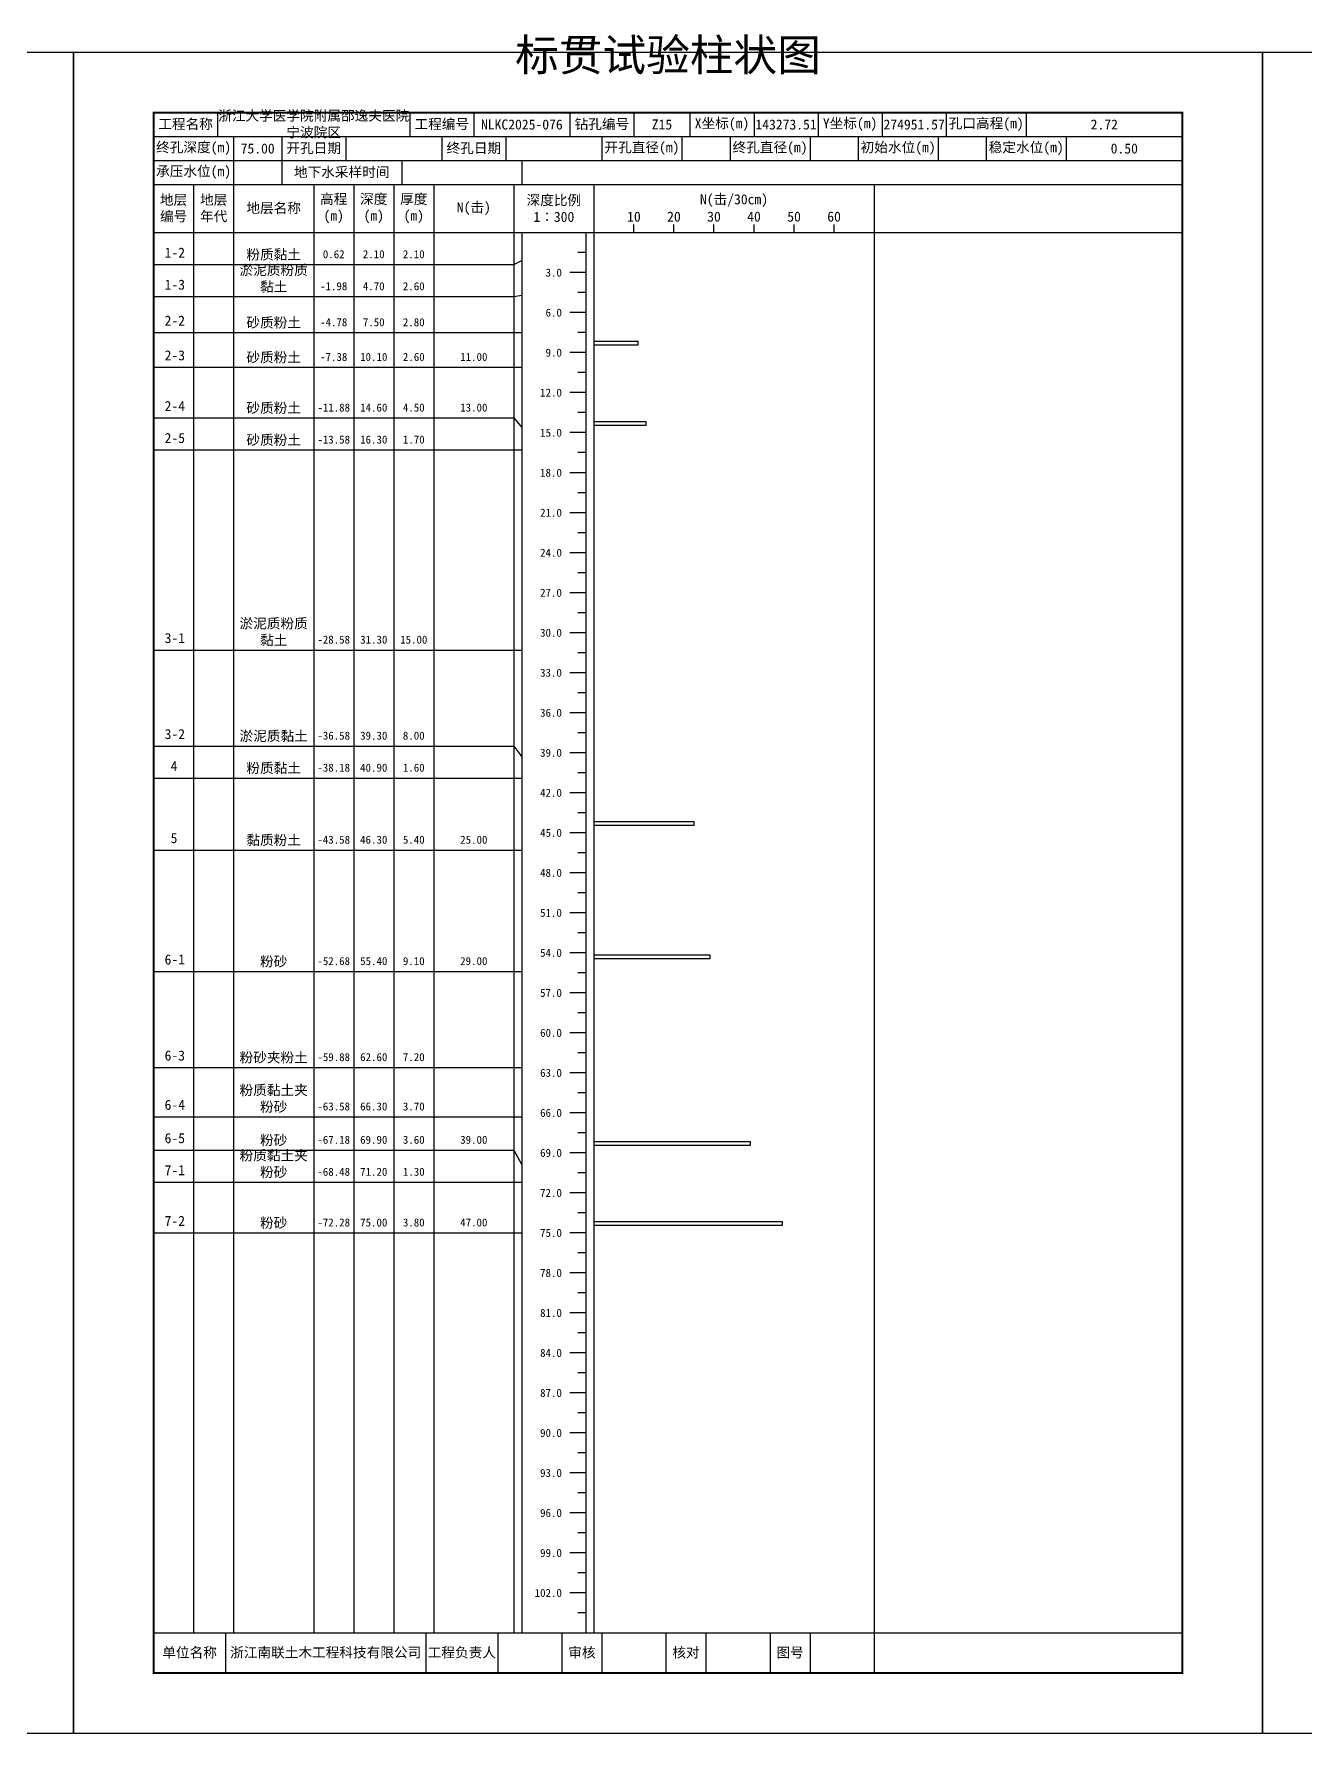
# Model space of a CAD drawing. Extents: x 297 to 65340, y 0 to 425.
# Drawn here: x 36818.1 to 37135.6, y 0 to 424.6 of the extents above; entities that cross this region are included whole.
import ezdxf
from ezdxf.enums import TextEntityAlignment as Align

# ---------------------------------------------------------------- set-up
doc = ezdxf.new("R2010")
doc.units = 0
doc.layers.add('FRAME', color=7, linetype='CONTINUOUS')
doc.layers.add('STRATUM', color=7, linetype='CONTINUOUS')
doc.styles.add('ST', font='')
doc.styles.get('ST').set_extended_font_data('SimSun')

msp = doc.modelspace()

# ---------------------------------------------------------------- linework, layer by layer
at = {"layer": 'FRAME', "color": 245, "linetype": 'Continuous'}
for points in [[(36531, 0), (36828, 0), (36828, 420), (36531, 420)], [(36828, 0), (37125, 0), (37125, 420), (36828, 420)], [(37125, 0), (37422, 0), (37422, 420), (37125, 420)]]:
    msp.add_lwpolyline(points, close=True, dxfattribs=at)
at = {"layer": 'FRAME', "linetype": 'Continuous', "const_width": 0.5}
msp.add_lwpolyline([(36848, 15), (37105, 15), (37105, 405), (36848, 405)], close=True, dxfattribs=at)
at = {"layer": 'FRAME', "color": 0, "linetype": 'Continuous'}
for points in [[(36864, 405), (36864, 399)], [(36912, 405), (36912, 399)], [(36928, 405), (36928, 399)], [(36952, 405), (36952, 399)], [(36968, 405), (36968, 399)], [(36982, 405), (36982, 399)], [(36998, 405), (36998, 399)], [(37014, 405), (37014, 399)], [(37030, 405), (37030, 399)], [(37046, 405), (37046, 399)], [(37066, 405), (37066, 399)], [(37105, 405), (37105, 399)], [(36848, 399), (37105, 399)], [(36868, 399), (36868, 393)], [(36880, 399), (36880, 393)], [(36896, 399), (36896, 393)], [(36920, 399), (36920, 393)], [(36936, 399), (36936, 393)], [(36960, 399), (36960, 393)], [(36980, 399), (36980, 393)], [(36992, 399), (36992, 393)], [(37012, 399), (37012, 393)], [(37024, 399), (37024, 393)], [(37044, 399), (37044, 393)], [(37056, 399), (37056, 393)], [(37076, 399), (37076, 393)], [(37105, 399), (37105, 393)], [(36848, 393), (37105, 393)], [(36868, 393), (36868, 387)], [(36880, 393), (36880, 387)], [(36910, 393), (36910, 387)], [(36940, 393), (36940, 387)], [(36848, 387), (37105, 387)], [(36858, 387), (36858, 25)], [(36868, 387), (36868, 25)], [(36888, 387), (36888, 25)], [(36898, 387), (36898, 25)], [(36908, 387), (36908, 25)], [(36918, 387), (36918, 25)], [(36938, 387), (36938, 25)], [(36958, 387), (36958, 25)], [(37028, 387), (37028, 25)], [(36848, 375), (37105, 375)], [(36940, 375), (36940, 25)], [(36956, 375), (36956, 25)], [(36968, 375), (36968, 377)], [(36978, 375), (36978, 377)], [(36988, 375), (36988, 377)], [(36998, 375), (36998, 377)], [(37008, 375), (37008, 377)], [(37018, 375), (37018, 377)], [(36848, 25), (37105, 25)], [(36866, 25), (36866, 15)], [(36916, 25), (36916, 15)], [(36934, 25), (36934, 15)], [(36950, 25), (36950, 15)], [(36960, 25), (36960, 15)], [(36976, 25), (36976, 15)], [(36986, 25), (36986, 15)], [(37002, 25), (37002, 15)], [(37012, 25), (37012, 15)], [(37028, 25), (37028, 15)]]:
    msp.add_lwpolyline(points, dxfattribs=at)
at = {"layer": 'STRATUM', "linetype": 'Continuous'}
for points in [[(36956, 370), (36954, 370)], [(36848, 367), (36858, 367)], [(36858, 367), (36868, 367)], [(36868, 367), (36888, 367)], [(36888, 367), (36898, 367)], [(36898, 367), (36908, 367)], [(36908, 367), (36918, 367)], [(36918, 367), (36938, 367)], [(36938, 367), (36940, 368)], [(36956, 365), (36952, 365)], [(36848, 359), (36858, 359)], [(36858, 359), (36868, 359)], [(36868, 359), (36888, 359)], [(36888, 359), (36898, 359)], [(36898, 359), (36908, 359)], [(36908, 359), (36918, 359)], [(36918, 359), (36938, 359)], [(36938, 359), (36940, 359.33)], [(36956, 360), (36954, 360)], [(36956, 355), (36952, 355)], [(36848, 350), (36858, 350)], [(36858, 350), (36868, 350)], [(36868, 350), (36888, 350)], [(36888, 350), (36898, 350)], [(36898, 350), (36908, 350)], [(36908, 350), (36918, 350)], [(36918, 350), (36938, 350)], [(36938, 350), (36940, 350)], [(36956, 350), (36954, 350)], [(36956, 345), (36952, 345)], [(36958, 347.83), (36969, 347.83), (36969, 346.83), (36958, 346.83)], [(36848, 341.33), (36858, 341.33)], [(36858, 341.33), (36868, 341.33)], [(36868, 341.33), (36888, 341.33)], [(36888, 341.33), (36898, 341.33)], [(36898, 341.33), (36908, 341.33)], [(36908, 341.33), (36918, 341.33)], [(36918, 341.33), (36938, 341.33)], [(36938, 341.33), (36940, 341.33)], [(36956, 340), (36954, 340)], [(36956, 335), (36952, 335)], [(36848, 328.67), (36858, 328.67)], [(36858, 328.67), (36868, 328.67)], [(36868, 328.67), (36888, 328.67)], [(36888, 328.67), (36898, 328.67)], [(36898, 328.67), (36908, 328.67)], [(36908, 328.67), (36918, 328.67)], [(36918, 328.67), (36938, 328.67)], [(36938, 328.67), (36940, 326.33)], [(36956, 330), (36954, 330)], [(36958, 327.83), (36971, 327.83), (36971, 326.83), (36958, 326.83)], [(36956, 325), (36952, 325)], [(36848, 320.67), (36858, 320.67)], [(36858, 320.67), (36868, 320.67)], [(36868, 320.67), (36888, 320.67)], [(36888, 320.67), (36898, 320.67)], [(36898, 320.67), (36908, 320.67)], [(36908, 320.67), (36918, 320.67)], [(36918, 320.67), (36938, 320.67)], [(36938, 320.67), (36940, 320.67)], [(36956, 320), (36954, 320)], [(36956, 315), (36952, 315)], [(36956, 310), (36954, 310)], [(36956, 305), (36952, 305)], [(36956, 300), (36954, 300)], [(36956, 295), (36952, 295)], [(36956, 290), (36954, 290)], [(36956, 285), (36952, 285)], [(36956, 280), (36954, 280)], [(36956, 275), (36952, 275)], [(36848, 270.67), (36858, 270.67)], [(36858, 270.67), (36868, 270.67)], [(36868, 270.67), (36888, 270.67)], [(36888, 270.67), (36898, 270.67)], [(36898, 270.67), (36908, 270.67)], [(36908, 270.67), (36918, 270.67)], [(36918, 270.67), (36938, 270.67)], [(36938, 270.67), (36940, 270.67)], [(36956, 270), (36954, 270)], [(36956, 265), (36952, 265)], [(36956, 260), (36954, 260)], [(36956, 255), (36952, 255)], [(36848, 246.67), (36858, 246.67)], [(36858, 246.67), (36868, 246.67)], [(36868, 246.67), (36888, 246.67)], [(36888, 246.67), (36898, 246.67)], [(36898, 246.67), (36908, 246.67)], [(36908, 246.67), (36918, 246.67)], [(36918, 246.67), (36938, 246.67)], [(36938, 246.67), (36940, 244)], [(36956, 250), (36954, 250)], [(36956, 245), (36952, 245)], [(36848, 238.67), (36858, 238.67)], [(36858, 238.67), (36868, 238.67)], [(36868, 238.67), (36888, 238.67)], [(36888, 238.67), (36898, 238.67)], [(36898, 238.67), (36908, 238.67)], [(36908, 238.67), (36918, 238.67)], [(36918, 238.67), (36938, 238.67)], [(36938, 238.67), (36940, 238.67)], [(36956, 240), (36954, 240)], [(36956, 235), (36952, 235)], [(36956, 230), (36954, 230)], [(36958, 227.83), (36983, 227.83), (36983, 226.83), (36958, 226.83)], [(36956, 225), (36952, 225)], [(36848, 220.67), (36858, 220.67)], [(36858, 220.67), (36868, 220.67)], [(36868, 220.67), (36888, 220.67)], [(36888, 220.67), (36898, 220.67)], [(36898, 220.67), (36908, 220.67)], [(36908, 220.67), (36918, 220.67)], [(36918, 220.67), (36938, 220.67)], [(36938, 220.67), (36940, 220.67)], [(36956, 220), (36954, 220)], [(36956, 215), (36952, 215)], [(36956, 210), (36954, 210)], [(36956, 205), (36952, 205)], [(36956, 200), (36954, 200)], [(36956, 195), (36952, 195)], [(36958, 194.5), (36987, 194.5), (36987, 193.5), (36958, 193.5)], [(36848, 190.33), (36858, 190.33)], [(36858, 190.33), (36868, 190.33)], [(36868, 190.33), (36888, 190.33)], [(36888, 190.33), (36898, 190.33)], [(36898, 190.33), (36908, 190.33)], [(36908, 190.33), (36918, 190.33)], [(36918, 190.33), (36938, 190.33)], [(36938, 190.33), (36940, 190.33)], [(36956, 190), (36954, 190)], [(36956, 185), (36952, 185)], [(36956, 180), (36954, 180)], [(36956, 175), (36952, 175)], [(36956, 170), (36954, 170)], [(36848, 166.33), (36858, 166.33)], [(36858, 166.33), (36868, 166.33)], [(36868, 166.33), (36888, 166.33)], [(36888, 166.33), (36898, 166.33)], [(36898, 166.33), (36908, 166.33)], [(36908, 166.33), (36918, 166.33)], [(36918, 166.33), (36938, 166.33)], [(36938, 166.33), (36940, 166.33)], [(36956, 165), (36952, 165)], [(36956, 160), (36954, 160)], [(36848, 154), (36858, 154)], [(36858, 154), (36868, 154)], [(36868, 154), (36888, 154)], [(36888, 154), (36898, 154)], [(36898, 154), (36908, 154)], [(36908, 154), (36918, 154)], [(36918, 154), (36938, 154)], [(36938, 154), (36940, 154)], [(36956, 155), (36952, 155)], [(36956, 150), (36954, 150)], [(36848, 145.67), (36858, 145.67)], [(36858, 145.67), (36868, 145.67)], [(36868, 145.67), (36888, 145.67)], [(36888, 145.67), (36898, 145.67)], [(36898, 145.67), (36908, 145.67)], [(36908, 145.67), (36918, 145.67)], [(36918, 145.67), (36938, 145.67)], [(36938, 145.67), (36940, 142)], [(36956, 145), (36952, 145)], [(36958, 147.83), (36997, 147.83), (36997, 146.83), (36958, 146.83)], [(36848, 137.67), (36858, 137.67)], [(36858, 137.67), (36868, 137.67)], [(36868, 137.67), (36888, 137.67)], [(36888, 137.67), (36898, 137.67)], [(36898, 137.67), (36908, 137.67)], [(36908, 137.67), (36918, 137.67)], [(36918, 137.67), (36938, 137.67)], [(36938, 137.67), (36940, 137.67)], [(36956, 140), (36954, 140)], [(36956, 135), (36952, 135)], [(36956, 130), (36954, 130)], [(36958, 127.83), (37005, 127.83), (37005, 126.83), (36958, 126.83)], [(36848, 125), (36858, 125)], [(36858, 125), (36868, 125)], [(36868, 125), (36888, 125)], [(36888, 125), (36898, 125)], [(36898, 125), (36908, 125)], [(36908, 125), (36918, 125)], [(36918, 125), (36938, 125)], [(36938, 125), (36940, 125)], [(36956, 125), (36952, 125)], [(36956, 120), (36954, 120)], [(36956, 115), (36952, 115)], [(36956, 110), (36954, 110)], [(36956, 105), (36952, 105)], [(36956, 100), (36954, 100)], [(36956, 95), (36952, 95)], [(36956, 90), (36954, 90)], [(36956, 85), (36952, 85)], [(36956, 80), (36954, 80)], [(36956, 75), (36952, 75)], [(36956, 70), (36954, 70)], [(36956, 65), (36952, 65)], [(36956, 60), (36954, 60)], [(36956, 55), (36952, 55)], [(36956, 50), (36954, 50)], [(36956, 45), (36952, 45)], [(36956, 40), (36954, 40)], [(36956, 35), (36952, 35)], [(36956, 30), (36954, 30)]]:
    msp.add_lwpolyline(points, dxfattribs=at)

# ---------------------------------------------------------------- texts
at = {"layer": 'FRAME', "style": 'ST'}
msp.add_text('标贯试验柱状图', height=8, dxfattribs=at).set_placement((36976.5, 413), align=Align.BOTTOM_CENTER)
for s, p in [('10', (36968, 379)), ('20', (36978, 379)), ('30', (36988, 379)), ('40', (36998, 379)), ('50', (37008, 379)), ('60', (37018, 379))]:
    msp.add_text(s, height=2.5, dxfattribs=at).set_placement(p, align=Align.MIDDLE_CENTER)
at = {"layer": 'FRAME', "char_height": 2.5, "attachment_point": 5, "style": 'ST'}
for s, insert, width in [('工程名称', (36856, 402), 16), ('浙江大学医学院附属邵逸夫医院宁波院区', (36888, 402), 48), ('工程编号', (36920, 402), 16), ('钻孔编号', (36960, 402), 16), ('X坐标(m)', (36990, 402), 16), ('Y坐标(m)', (37022, 402), 16), ('孔口高程(m)', (37056, 402), 20), ('NLKC2025-076', (36940, 402), 24), ('Z15', (36975, 402), 14), ('143273.51', (37006, 402), 16), ('274951.57', (37038, 402), 16), ('2.72', (37085.5, 402), 39), ('终孔深度(m)', (36858, 396), 20), ('75.00', (36874, 396), 12), ('开孔日期', (36888, 396), 16), ('终孔日期', (36928, 396), 16), ('开孔直径(m)', (36970, 396), 20), ('终孔直径(m)', (37002, 396), 20), ('初始水位(m)', (37034, 396), 20), ('稳定水位(m)', (37066, 396), 20), ('0.50', (37090.5, 396), 29), ('承压水位(m)', (36858, 390), 20), ('地下水采样时间', (36895, 390), 30), ('地层编号', (36853, 381), 10), ('地层年代', (36863, 381), 10), ('地层名称', (36878, 381), 20), ('高程\\P(m)', (36893, 381), 10), ('深度\\P(m)', (36903, 381), 10), ('厚度\\P(m)', (36913, 381), 10), ('N(击)', (36928, 381), 20), ('深度比例\\P1∶300', (36948, 381), 20), ('N(击/30cm)', (36993, 383), 70), ('单位名称', (36857, 20), 18), ('浙江南联土木工程科技有限公司', (36891, 20), 50), ('工程负责人', (36925, 20), 18), ('审核', (36955, 20), 10), ('核对', (36981, 20), 10), ('图号', (37007, 20), 10)]:
    msp.add_mtext(s, dxfattribs=dict(at, insert=insert, width=width))
at = {"layer": 'STRATUM', "style": 'ST'}
for s, p in [('1-2', (36850.75, 370)), ('1-3', (36850.75, 362)), ('2-2', (36850.75, 353)), ('2-3', (36850.75, 344.33)), ('2-4', (36850.75, 331.67)), ('2-5', (36850.75, 323.67)), ('3-1', (36850.75, 273.67)), ('3-2', (36850.75, 249.67)), ('4', (36852.25, 241.67)), ('5', (36852.25, 223.67)), ('6-1', (36850.75, 193.33)), ('6-3', (36850.75, 169.33)), ('6-4', (36850.75, 157)), ('6-5', (36850.75, 148.67)), ('7-1', (36850.75, 140.67)), ('7-2', (36850.75, 128))]:
    msp.add_text(s, height=2.5, dxfattribs=at).set_placement(p, align=Align.MIDDLE_LEFT)
for s, p in [('0.62', (36893, 368)), ('2.10', (36903, 368)), ('2.10', (36913, 368)), ('-1.98', (36893, 360)), ('4.70', (36903, 360)), ('2.60', (36913, 360)), ('-4.78', (36893, 351)), ('7.50', (36903, 351)), ('2.80', (36913, 351)), ('-7.38', (36893, 342.33)), ('10.10', (36903, 342.33)), ('2.60', (36913, 342.33)), ('11.00', (36928, 342.33)), ('-11.88', (36893, 329.67)), ('14.60', (36903, 329.67)), ('4.50', (36913, 329.67)), ('13.00', (36928, 329.67)), ('-13.58', (36893, 321.67)), ('16.30', (36903, 321.67)), ('1.70', (36913, 321.67)), ('-28.58', (36893, 271.67)), ('31.30', (36903, 271.67)), ('15.00', (36913, 271.67)), ('-36.58', (36893, 247.67)), ('39.30', (36903, 247.67)), ('8.00', (36913, 247.67)), ('-38.18', (36893, 239.67)), ('40.90', (36903, 239.67)), ('1.60', (36913, 239.67)), ('-43.58', (36893, 221.67)), ('46.30', (36903, 221.67)), ('5.40', (36913, 221.67)), ('25.00', (36928, 221.67)), ('-52.68', (36893, 191.33)), ('55.40', (36903, 191.33)), ('9.10', (36913, 191.33)), ('29.00', (36928, 191.33)), ('-59.88', (36893, 167.33)), ('62.60', (36903, 167.33)), ('7.20', (36913, 167.33)), ('-63.58', (36893, 155)), ('66.30', (36903, 155)), ('3.70', (36913, 155)), ('-67.18', (36893, 146.67)), ('69.90', (36903, 146.67)), ('3.60', (36913, 146.67)), ('39.00', (36928, 146.67)), ('-68.48', (36893, 138.67)), ('71.20', (36903, 138.67)), ('1.30', (36913, 138.67)), ('-72.28', (36893, 126)), ('75.00', (36903, 126)), ('3.80', (36913, 126)), ('47.00', (36928, 126))]:
    msp.add_text(s, height=2, dxfattribs=at).set_placement(p, align=Align.BOTTOM_CENTER)
for s, p in [('3.0', (36950, 365)), ('6.0', (36950, 355)), ('9.0', (36950, 345)), ('12.0', (36950, 335)), ('15.0', (36950, 325)), ('18.0', (36950, 315)), ('21.0', (36950, 305)), ('24.0', (36950, 295)), ('27.0', (36950, 285)), ('30.0', (36950, 275)), ('33.0', (36950, 265)), ('36.0', (36950, 255)), ('39.0', (36950, 245)), ('42.0', (36950, 235)), ('45.0', (36950, 225)), ('48.0', (36950, 215)), ('51.0', (36950, 205)), ('54.0', (36950, 195)), ('57.0', (36950, 185)), ('60.0', (36950, 175)), ('63.0', (36950, 165)), ('66.0', (36950, 155)), ('69.0', (36950, 145)), ('72.0', (36950, 135)), ('75.0', (36950, 125)), ('78.0', (36950, 115)), ('81.0', (36950, 105)), ('84.0', (36950, 95)), ('87.0', (36950, 85)), ('90.0', (36950, 75)), ('93.0', (36950, 65)), ('96.0', (36950, 55)), ('99.0', (36950, 45)), ('102.0', (36950, 35))]:
    msp.add_text(s, height=2, dxfattribs=at).set_placement(p, align=Align.MIDDLE_RIGHT)
at = {"layer": 'STRATUM', "char_height": 2.5, "width": 20, "attachment_point": 8, "style": 'ST'}
for s, insert in [('粉质黏土', (36878, 368)), ('淤泥质粉质黏土', (36878, 360)), ('砂质粉土', (36878, 351)), ('砂质粉土', (36878, 342.33)), ('砂质粉土', (36878, 329.67)), ('砂质粉土', (36878, 321.67)), ('淤泥质粉质黏土', (36878, 271.67)), ('淤泥质黏土', (36878, 247.67)), ('粉质黏土', (36878, 239.67)), ('黏质粉土', (36878, 221.67)), ('粉砂', (36878, 191.33)), ('粉砂夹粉土', (36878, 167.33)), ('粉质黏土夹粉砂', (36878, 155)), ('粉砂', (36878, 146.67)), ('粉质黏土夹粉砂', (36878, 138.67)), ('粉砂', (36878, 126))]:
    msp.add_mtext(s, dxfattribs=dict(at, insert=insert))

doc.saveas('drawing.dxf')
